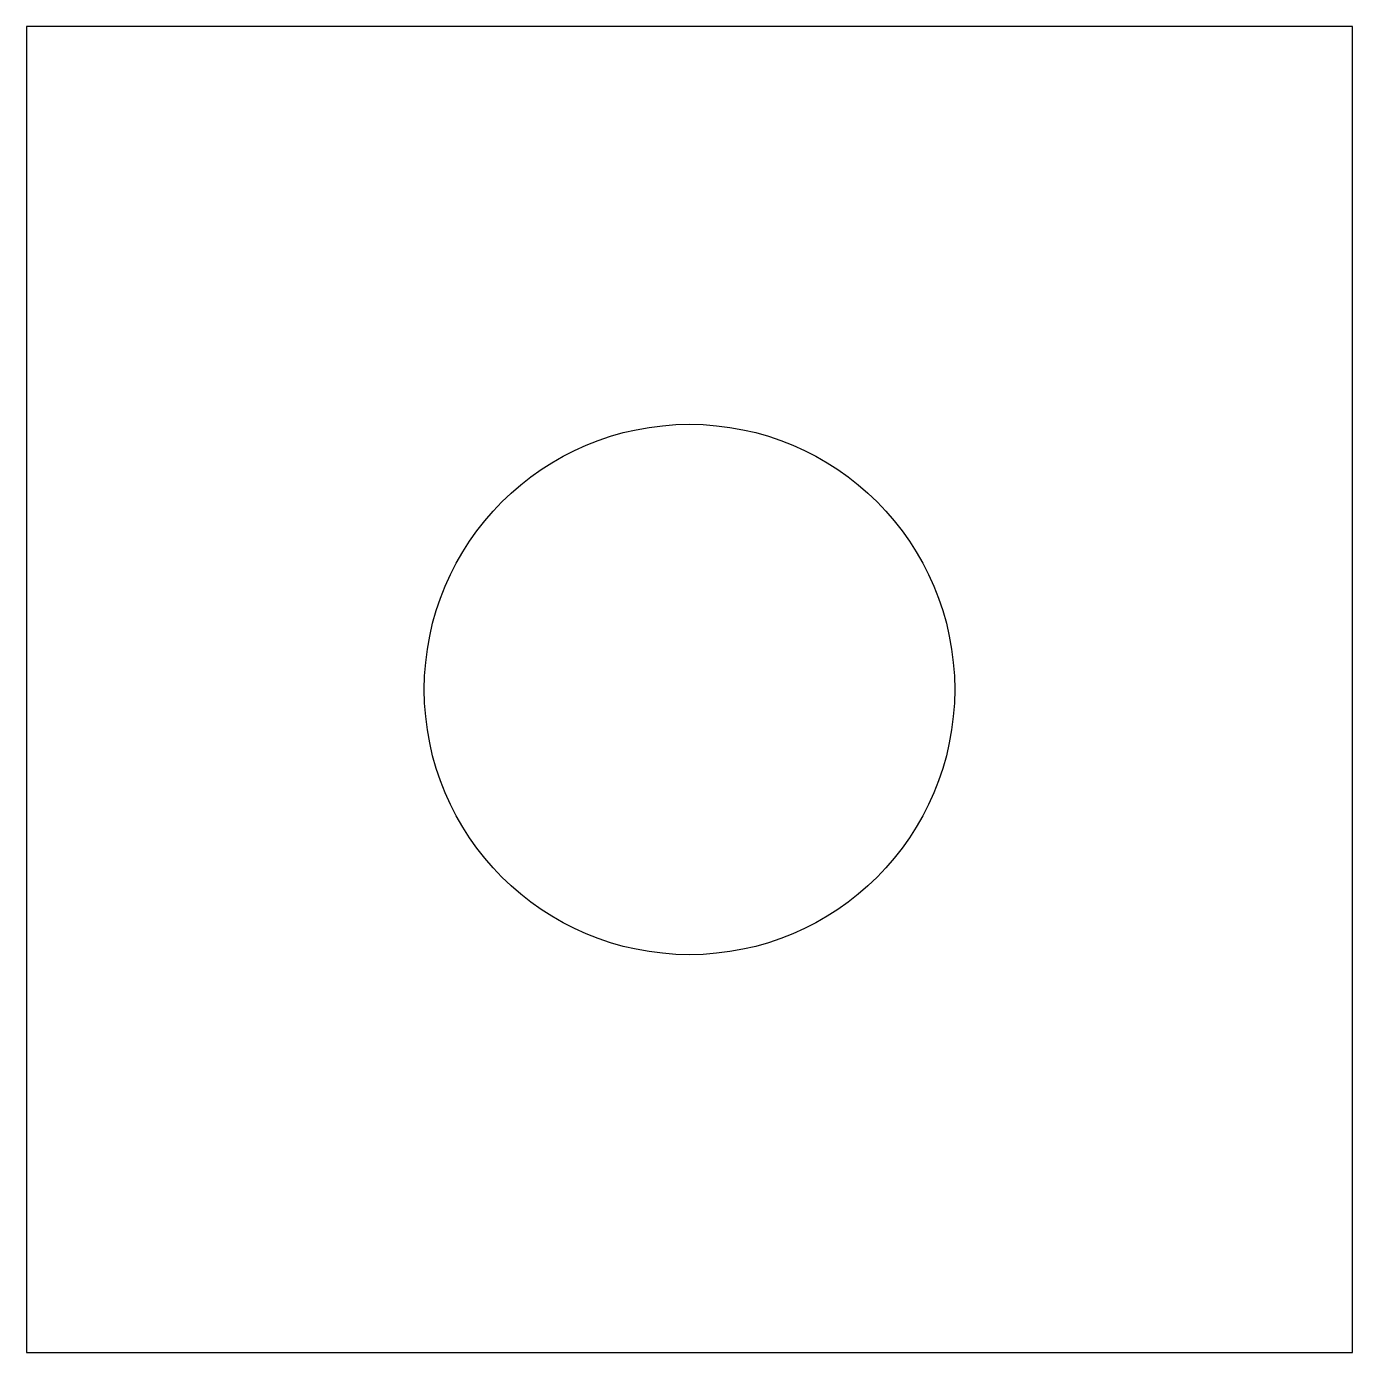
# Model space of a CAD drawing. Header units: millimetres. Extents: x 0 to 10, y 0 to 10.
import ezdxf

# ---------------------------------------------------------------- set-up
doc = ezdxf.new("R2010")
doc.units = ezdxf.units.MM
doc.layers.add('Cut_cs', color=7, linetype='CONTINUOUS')

msp = doc.modelspace()

# ---------------------------------------------------------------- linework, layer by layer
at = {"layer": 'Cut_cs'}
for p, q in [((0, 10, 5), (0, 0, 5)), ((10, 10, 5), (0, 10, 5)), ((10, 0, 5), (10, 10, 5)), ((0, 0, 5), (10, 0, 5))]:
    msp.add_line(p, q, dxfattribs=at)
msp.add_circle((5, 5), 2, dxfattribs=at)

doc.saveas('drawing.dxf')
